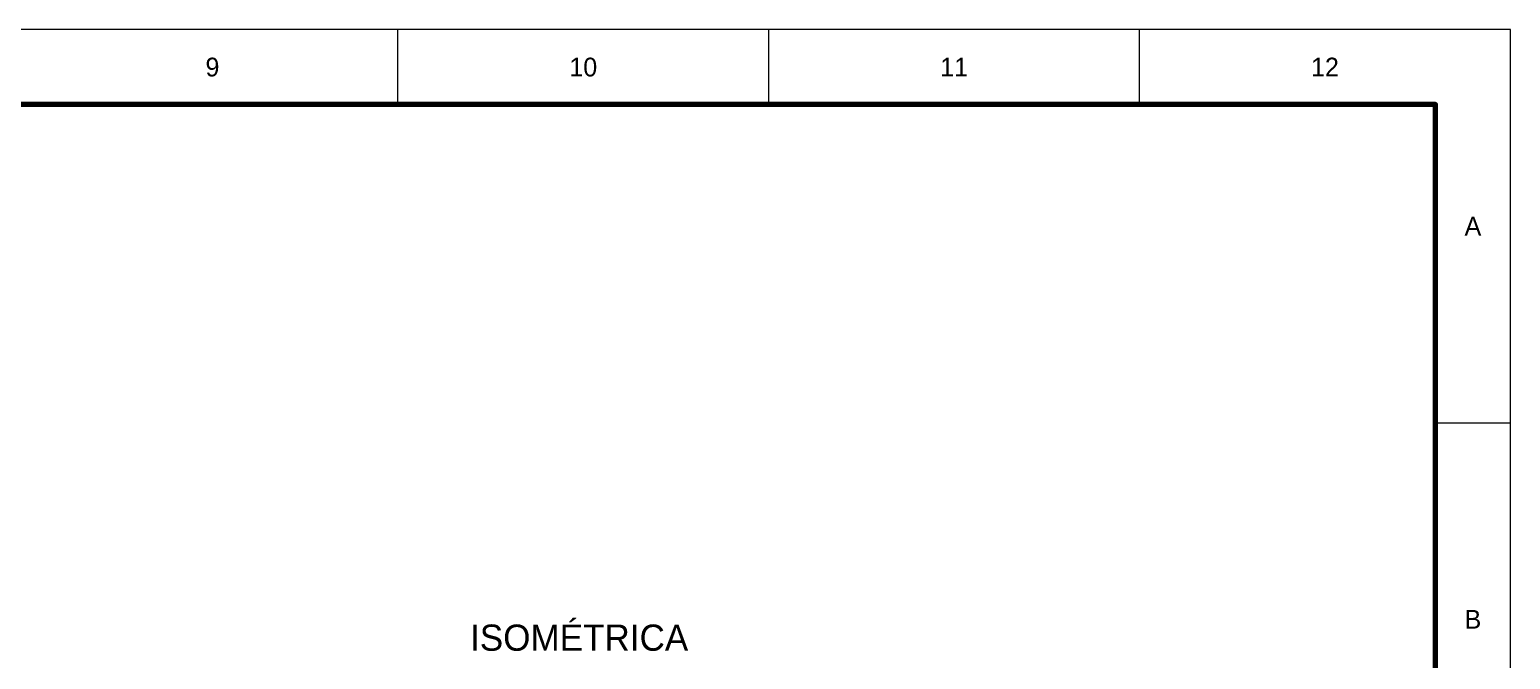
# Model space of a CAD drawing. Header units: millimetres. Extents: x 0 to 594, y 0 to 420.
# Drawn here: x 396.3 to 594, y 335.9 to 420 of the extents above; entities that cross this region are included whole.
import ezdxf
from ezdxf.enums import TextEntityAlignment as Align

# ---------------------------------------------------------------- set-up
doc = ezdxf.new("R2010")
doc.units = ezdxf.units.MM
for name, color, linetype, lineweight in [('FINA', 7, 'CONTINUOUS', 18), ('NORMA', 7, 'CONTINUOUS', 70), ('TEXTO', 7, 'CONTINUOUS', 25)]:
    doc.layers.add(name, color=color, linetype=linetype, lineweight=lineweight)

msp = doc.modelspace()

# ---------------------------------------------------------------- linework, layer by layer
at = {"layer": 'FINA'}
for p, q in [((445.5, 410), (445.5, 420)), ((495, 410), (495, 420)), ((544.5, 410), (544.5, 420)), ((584, 367.5), (594, 367.5))]:
    msp.add_line(p, q, dxfattribs=at)
msp.add_lwpolyline([(0, 0), (594, 0), (594, 420), (0, 420)], close=True, dxfattribs=at)
at = {"layer": 'NORMA'}
msp.add_lwpolyline([(20, 10), (584, 10), (584, 410), (20, 410)], close=True, dxfattribs=at)

# ---------------------------------------------------------------- texts
at = {"layer": 'TEXTO'}
for s, height, p in [('9', 2.5, (420.75, 415)), ('10', 2.5, (470.25, 415)), ('11', 2.5, (519.75, 415)), ('12', 2.5, (569.25, 415)), ('A', 2.5, (589, 393.75)), ('B', 2.5, (589, 341.25)), ('ISOMÉTRICA', 3.5, (469.7, 338.8))]:
    msp.add_text(s, height=height, dxfattribs=at).set_placement(p, align=Align.MIDDLE_CENTER)

doc.saveas('drawing.dxf')
